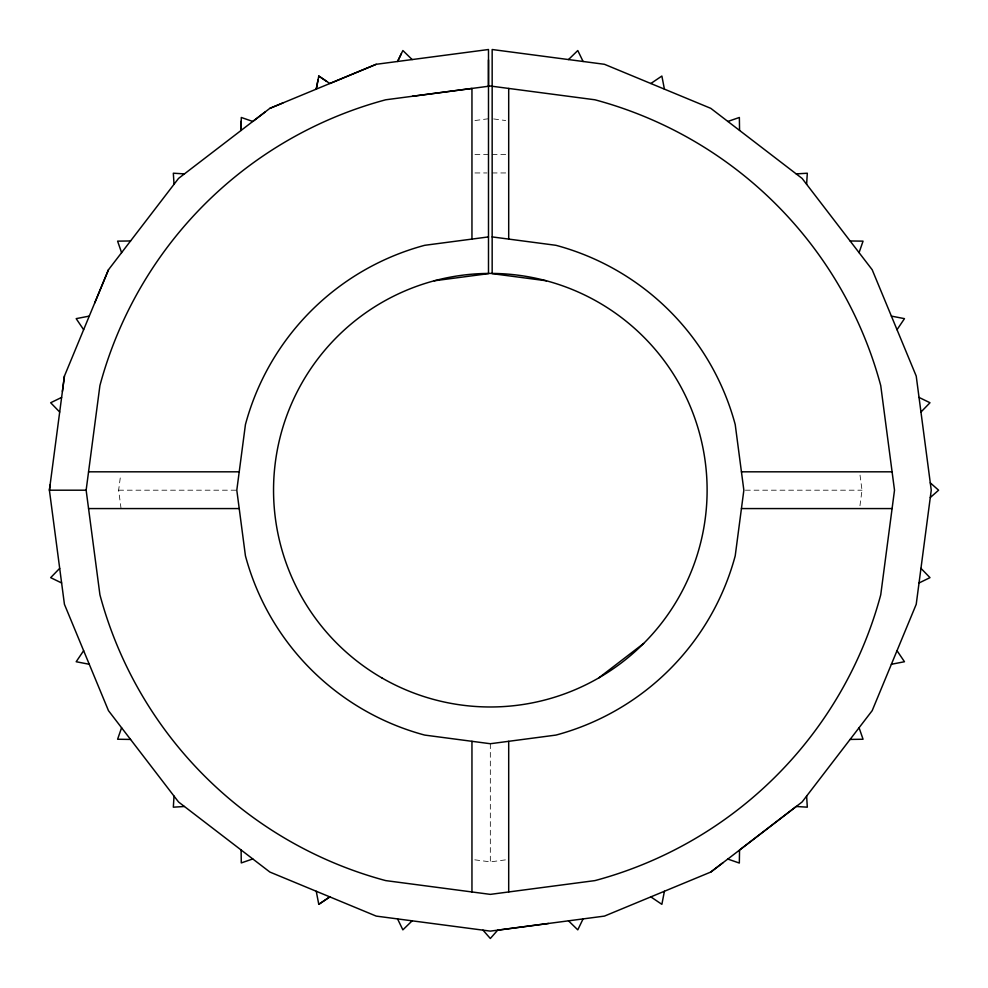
<?xml version="1.0" encoding="UTF-8"?>
<svg xmlns="http://www.w3.org/2000/svg" width="988" height="988" viewBox="0 0 988 988"><rect width="100%" height="100%" fill="white"/><g stroke="black" fill="none" stroke-linecap="round" stroke-linejoin="round"><path stroke-width="0.74" stroke-dasharray="4.94 3.71" d="M121.055 508.573L118.634 490.196L120.684 474.648M859.968 505.745L862.018 490.196L859.597 471.819M474.956 120.536L488.492 118.745M474.783 859.832L490.332 861.882L508.697 859.461M474.956 154.573L488.492 154.573M492.16 154.573L505.695 154.573M474.956 172.949L486.985 172.949M492.16 172.949L505.695 172.949M118.634 490.196L236.799 490.196M745.397 490.196L862.018 490.196M493.667 118.943L505.695 120.536M490.332 743.729L490.332 861.882"/><path stroke-width="1.48" d="M488.492 86.252L488.504 59.873M241.233 121.116L241.109 130.428L178.544 178.408L108.482 269.749L94.675 303.057M806.616 796.093L807.307 807.171L796.229 806.492L739.543 850.026L739.333 863.055L727.823 859.066L802.108 801.972L872.182 710.656L916.222 604.31L931.252 490.196L916.222 376.07L872.182 269.736L802.108 178.42L710.792 108.347L604.446 64.294L492.16 49.511L492.16 273.651L546.438 280.79M108.47 269.736L64.43 376.082L49.4 490.196L64.43 604.31L108.47 710.656L174.024 796.106L173.332 807.184L184.423 806.492L269.86 872.046L376.206 916.098L490.332 931.116L548.562 923.459M806.616 184.299L807.307 173.221L796.229 173.9M86.141 490.196L99.912 385.579A404.178 404.178 0 0 1 385.715 99.788L490.332 86.018L594.937 99.788A404.178 404.178 0 0 1 880.74 385.592L894.51 490.196L880.74 594.801A404.178 404.178 0 0 1 594.937 880.604L490.332 894.375L385.715 880.604A404.178 404.178 0 0 1 99.924 594.801L86.141 490.196L49.4 490.196L50.104 484.923M62.405 391.421L64.43 376.082M434.214 280.79L488.492 273.651L488.492 49.511L376.206 64.294L329.831 83.511L318.778 76.039L316.246 89.13L318.062 79.732M664.405 891.262L661.874 904.341L650.833 896.882M121.586 727.748L117.597 739.246L130.552 739.432M859.066 252.644L863.055 241.146L850.1 240.961M401.375 53.611L397.571 61.491L402.869 50.536L412.169 59.576M583.093 918.902L577.782 929.856L568.495 920.828L497.68 930.177L490.332 938.489L482.984 930.153M83.634 650.697L76.175 661.738L89.266 664.269M897.018 329.696L904.477 318.642L891.386 316.111M59.688 568.359L50.672 577.647L61.614 582.969M920.964 412.033L929.992 402.746L919.038 397.423M568.495 59.564L577.782 50.536L583.093 61.478M412.157 920.828L402.869 929.856L397.559 918.902M930.288 497.544L938.6 490.196L930.288 482.848M376.218 64.306L269.86 108.347L241.097 130.416L241.282 117.473L252.78 121.45L265.068 112.052M598.716 677.941L643.62 643.484M568.495 920.828L604.446 916.098L710.792 872.046L723.055 862.648M710.792 872.046L727.86 858.992M650.833 83.511L661.874 76.039L664.405 89.13M318.778 904.341L329.831 896.882L318.778 904.341L316.246 891.262M61.614 397.423L50.672 402.746L59.688 412.033M919.038 582.969L929.992 577.647L920.964 568.359M269.872 108.359L282.939 102.95M727.872 121.45L739.37 117.473L739.555 130.416M252.78 858.943L241.282 862.919L241.097 849.976M89.266 316.111L76.175 318.642L83.634 329.696M891.386 664.269L904.477 661.738L897.018 650.697M412.428 96.281L471.955 88.438L471.955 239.084M488.492 236.91L424.704 245.308A253.533 253.533 0 0 0 245.432 424.581L236.799 490.196L245.432 555.812A253.533 253.533 0 0 0 424.704 735.084L490.332 743.729L555.948 735.084A253.533 253.533 0 0 0 735.22 555.812L743.853 490.196L735.22 424.581A253.533 253.533 0 0 0 555.948 245.308L492.16 236.91M130.552 240.961L117.597 241.146L121.586 252.644M850.1 739.432L863.055 739.246L859.066 727.736M88.562 471.819L239.22 471.819M741.445 471.819L892.09 471.819M88.562 508.573L239.22 508.573M741.445 508.573L892.09 508.573M184.423 173.9L173.332 173.209L174.024 184.287M318.778 76.039L326.732 81.424M184.41 806.504L178.544 801.972L174.024 796.106M508.697 88.438L508.697 239.084M508.697 741.309L508.697 891.954M471.955 741.309L471.955 891.954M381.936 677.941A216.792 216.792 0 0 0 707.112 490.196A216.792 216.792 0 0 0 381.936 302.452A216.792 216.792 0 0 0 381.936 677.941"/></g></svg>
